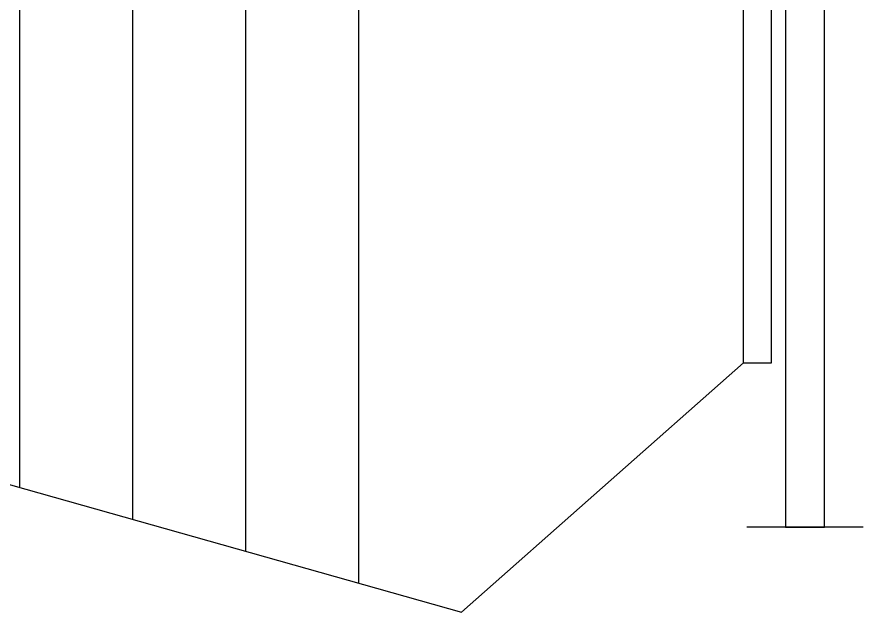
# Model space of a CAD drawing. Header units: millimetres. Extents: x 340 to 1003762, y 22 to 362022.
# Drawn here: x 421.3885 to 421.6241, y 89.5258 to 89.6914 of the extents above; entities that cross this region are included whole.
import ezdxf
from ezdxf.xclip import XClip

# ---------------------------------------------------------------- set-up
doc = ezdxf.new("R2010")
doc.units = ezdxf.units.MM
doc.header["$XCLIPFRAME"] = 0
for name, color, linetype in [('LSBB_P_002 - PLANTA 1° NIVEL SALA DE VENTAS$0$A-Equipamiento acero inox', 8, 'Continuous'), ('LSBB_P_002 - PLANTA 1° NIVEL SALA DE VENTAS$0$A-TRAS-EQPM', 8, 'Continuous'), ('XREF', 7, 'Continuous')]:
    doc.layers.add(name, color=color, linetype=linetype)

# ---------------------------------------------------------------- blocks, each defined once
blk = doc.blocks.new('LSBB_P_002 - PLANTA 1° NIVEL SALA DE VENTAS$0$laminadora')
at = {"layer": 'LSBB_P_002 - PLANTA 1° NIVEL SALA DE VENTAS$0$A-TRAS-EQPM'}
for p, q in [((-175655.668, 30424.441), (-175655.668, 30459.341)), ((-175658.812, 30423.555), (-175658.812, 30455.898)), ((-175661.957, 30422.669), (-175661.957, 30455.113)), ((-175665.101, 30421.782), (-175665.101, 30454.327)), ((-175678.066, 30423.339), (-175678.066, 30452.492)), ((-175676.987, 30452.492), (-175676.987, 30423.339)), ((-175676.596, 30427.907), (-175676.596, 30452.492)), ((-175675.81, 30427.907), (-175675.81, 30452.492)), ((-175675.81, 30427.907), (-175676.596, 30427.907)), ((-175675.81, 30427.907), (-175667.966, 30420.975)), ((-175643.37, 30427.907), (-175667.966, 30420.975)), ((-175679.144, 30423.339), (-175675.908, 30423.339)), ((-175676.987, 30423.339), (-175678.066, 30423.339))]:
    blk.add_line(p, q, dxfattribs=at)
blk = doc.blocks.new('LSBB_P_002 - PLANTA 1° NIVEL SALA DE VENTAS', base_point=(223.56961, 14.22023))
at = {"layer": 'LSBB_P_002 - PLANTA 1° NIVEL SALA DE VENTAS$0$A-Equipamiento acero inox', "xscale": -0.010000000000578, "yscale": 0.010000000000578, "zscale": 0.010000000000578}
blk.add_blockref('LSBB_P_002 - PLANTA 1° NIVEL SALA DE VENTAS$0$laminadora', (-919.87874, 0.1361), dxfattribs=at)

msp = doc.modelspace()

# ---------------------------------------------------------------- block references
at = {"layer": 'XREF'}
ref = msp.add_blockref('LSBB_P_002 - PLANTA 1° NIVEL SALA DE VENTAS', (-191.71902, -200.59983), dxfattribs=at)
XClip(ref).set_block_clipping_path([(755.454857474, 236.6800249606), (887.3150098981, 333.6713636781)])

doc.saveas('drawing.dxf')
